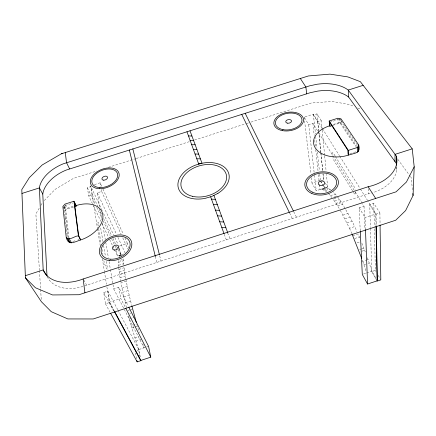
<?xml version="1.0" encoding="UTF-8"?>
<svg xmlns="http://www.w3.org/2000/svg" width="436" height="436" viewBox="0 0 436 436"><rect width="100%" height="100%" fill="white"/><g stroke="black" fill="none" stroke-linecap="round" stroke-linejoin="round"><path stroke-width="0.33" stroke-dasharray="2.18 1.64" d="M396.76 169.571L396.804 166.296M123.786 264.886L123.622 257.387M118.679 266.538L118.548 260.804L123.557 259.186M119.033 257.185L119.393 255.927L120.543 254.929L124.135 253.774M68.081 237.658L65.057 210.604L67.16 208.239L73.531 206.206M39.224 208.212L35.877 213.874L39.404 269.971M40.897 205.378L42.57 202.549M44.309 200.533L55.05 189.415L73.412 178.4L96.748 171.005M363.531 274.031L366.011 273.214M366.632 273.012L371.941 271.263L376.077 278.55M376.818 280.522L371.734 271.557L375.352 270.369L374.35 227.047M139.934 356.659L138.594 349.628L146 347.187M146.643 346.98L148.567 346.348M137.029 350.375L138.899 349.759L140.239 356.784M129.334 318.727L134.174 317.141M359.738 249.447L361.504 248.869M362.087 248.673L363.853 248.095L365.799 253.398M138.594 349.628L131.258 325.725L136.724 323.937M361.717 251.25L364.66 250.286M131.934 328.003L134.364 327.207M134.969 327.005L137.405 326.21M362.321 260.118L362.779 261.366L365.728 260.396M366.316 260.199L368.088 259.622L371.941 271.263M134.811 337.72L139.079 336.32M363.886 264.712L365.657 264.129M368.017 263.355L369.194 262.968M135.896 341.143L141.384 339.339M126.418 307.625L122.799 292.273L128.14 290.54L125.851 279.193M346.92 222.981L352.114 221.292M365.482 229.707L365.019 217.488L376.023 213.902L367.69 200.647M376.017 225.755L375.783 214.283L379.903 212.942L373.805 203.35L369.75 204.669L370.431 227.641M123.857 296.911L129.22 295.167M106.896 286.866L109.376 302.252L120.799 298.535L125.432 307.598M117.725 309.713L107.932 291.183L103.719 292.551L105.468 303.832L109.752 302.437L114.259 310.835M340.347 210.386L349.492 228.268L354.713 226.567L356.904 231.489M125.181 302.72L130.577 300.965L128.14 290.54M352.751 235.663L358.005 233.952L359.809 238.111M127.797 310.492L130.206 309.702M130.811 309.505L132.62 308.917M354.681 238.514L359.357 236.988M129.835 313.37L131.04 312.977M357.073 242.83L360.594 241.68M330.33 195.693L335.262 194.102M118.619 265.306L123.704 263.66M334.477 196.805L336.963 196.004L333.213 191.802M118.941 269.415L124.086 267.753M334.526 201.181L339.54 199.557M119.257 272.08L124.434 270.402M341.066 201.666L337.949 197.361L332.962 198.98L336.025 203.296L341.066 201.666L350.043 217.079L354.713 226.567M47.241 276.609A36.918 25.081 -27.6 0 0 86.644 285.16L368.371 193.867A38.744 25.817 -4.2 0 0 372.284 192.843M120.701 281.552L119.562 274.636L124.767 272.947L123.944 266.658M337.611 205.901L342.68 204.255M120.058 277.65L125.29 275.955M126.195 281.138L120.919 282.85L122.799 292.273M360.234 230.922L359.144 207.803L364.022 206.223L362.605 203.917M110.433 269.622L113.742 288.981L118.794 287.34L128.211 306.007M342.914 215.128L348.053 213.46M121.982 288.191L127.296 286.463M344.871 218.763L350.043 217.079M330.908 189.916L327.038 187.829L324.684 187.992L316.225 190.723L311.991 183.033L320.34 180.346M321.098 180.88L323.599 180.073L322.989 173.997M119.502 246.057L127.476 243.49L128.429 248.139M111.632 238.754L116.014 247.975L118.592 247.147M322.477 184.619L324.482 188.156L327.649 187.137L326.422 174.269M321.643 189.398L326.351 187.878M319.523 184.766L320.029 189.496L322.308 189.36L327.038 187.829M112.842 246.275L117.502 256.014L120.767 254.962L119.36 247.604M119.726 255.638L122.756 254.662M119.393 255.927L122.44 254.946M323.725 190.014L328.499 188.472M322.308 189.36L325.082 190.636L329.894 189.082M118.461 262.336L123.502 260.706M72.79 241.495L75.363 240.672M77.93 239.844L79.216 239.435M349.945 153.679L356.152 151.684M322.046 128.01L313.348 114.178L304.132 117.104L308.688 124.62L312.901 123.279L318.58 132.495M321.327 120.772L316.945 113.883L313.489 114.979L317.828 121.884L321.327 120.772L322.166 129.574M99.702 206.86L97.31 192.837L101.648 191.453L101.294 189.464M88.655 195.769L92.274 194.614L90.971 186.581L87.402 187.714L88.655 195.769L92.443 203.677M65.095 205.52L73.123 202.963M329.66 122.282L338.554 119.448M68.948 237.773L65.743 209.487L73.722 206.942M333.273 124.445L338.211 122.876L341.344 123.546L356.659 146.343M333.153 125.268L340.096 123.056L355.711 146.365M108.411 167.31L135.634 158.682M136.283 158.475L189.431 141.635M194.62 139.989L246.471 123.557M247.119 123.35L248.416 122.941M251.005 122.118L311.288 103.016L332.085 101.452L349.372 104.509L354.179 106.493M94.399 184.63L100.106 182.82L101.779 186.532M226.987 233.827L228.17 233.903L229.952 238.721M357.787 107.986L360.79 109.223M325.082 190.636L326.569 191.9M328.324 193.382L331.992 197.612M397.937 159.462L409.987 175.937M410.385 176.487L411.192 177.588L412.57 190.87M357.422 145.134L339.824 119.044L340.096 123.056M322.406 128.587L339.431 155.679M339.797 156.257L360.082 188.537M360.447 189.115L367.33 200.07M369.75 204.669L375.783 214.283M335.093 155.925L333.671 153.625A4.965 1.188 72.7 0 0 332.543 156.622M335.448 156.502L353.623 185.807A5.254 1.335 71.8 0 1 355.155 189.279M318.934 133.073L354.795 191.246M355.149 191.824L362.251 203.34M336.025 203.296L339.666 209.264M359.144 207.803L365.019 217.488M325.289 183.016L327.649 187.137M375.352 270.369L375.99 271.486M378.235 275.399L380.481 279.312M320.678 180.935L324.684 187.992M320.471 181.082L322.144 184.03M83.794 280.097L86.644 285.16M105.468 303.832L109.997 312.127M103.719 292.551L113.665 311.037M109.376 302.252L113.845 310.574M64.027 206.691L65.585 209.651M118.042 310.312L138.899 349.759M63.176 207.056L65.057 210.604M64.697 205.945L66.25 208.904M64.174 206.506L65.743 209.487M65.302 204.686L67.16 208.239M113.742 288.981L144.082 347.824L142.921 344.184M293.739 211.711L296.436 217.177M289.613 213.008L292.289 218.523M93.609 206.114L100.89 221.325M102.057 223.761L108.471 237.146M109.638 239.582L112.548 245.67M87.402 187.714L95.577 204.936M96.743 207.394L102.002 218.463M103.169 220.921L110.172 235.68M92.274 194.614L97.795 206.315M98.961 208.779L101.866 214.937M103.61 218.632L111.463 235.255M112.913 238.334L116.112 245.108M116.407 245.724L117.856 248.803M118.151 249.419L120.767 254.962M102.22 210.599L90.595 185.84L93.511 203.906M103.588 213.58L113.692 235.157M114.908 237.702L118.025 244.405M97.31 192.837L116.466 234.236M117.9 237.32L125.334 253.387M101.648 191.453L121.083 234.17M122.772 237.882L127.841 249.027M102.896 189.011L123.29 234.203M124.963 237.92L127.476 243.49M349.492 228.268L351.667 233.2M361.907 243.288L363.853 248.095M367.401 257.752L368.088 259.622M224.251 234.252L226.306 239.904M362.779 261.366L366.213 271.737M136.893 324.504L139.329 332.684M128.511 315.751L131.258 325.725M130.577 300.965L131.677 305.244M159.685 255.779L161.009 261.06M155.336 256.477L156.791 262.428M119.399 248.923L120.543 254.929M116.014 247.975L116.385 249.986M116.51 250.656L117.502 256.014M135.514 352.909L136.582 358.67M100.106 182.82L100.814 186.804M118.794 287.34L120.799 298.535M124.767 272.947L125.742 278.544M100.503 211.531L101.871 219.542M102.444 222.883L105.294 239.577M105.752 242.247L108.379 257.6M109.06 261.605L110.319 268.952M102.945 241.484L101.07 230.213A5.074 0.736 71.7 0 0 100.187 226.813M103.61 245.463L105.49 256.733M106.264 261.371L107.256 267.339A5.374 0.828 72.2 0 1 106.188 267.857A5.374 0.828 72.2 0 1 103.844 260.614M98.214 226.099L97.778 223.445A5.074 0.736 71.7 0 1 99.315 224.426M98.645 228.753L101.027 243.353M102.002 249.327L102.76 253.975M107.932 291.183L109.752 302.437M93.62 204.571L97.397 227.99M97.506 228.66L100.313 246.051M102.362 258.766L104.302 270.81M104.411 271.475L106.46 284.19M304.132 117.104L310.868 173.615M311.353 177.654L311.991 183.033M118.745 267.769L119.562 274.636M308.688 124.62L314.149 172.509M314.454 175.212L316.225 190.723M63.934 206.588L67.297 236.961M312.901 123.279L314.209 135.443M314.721 140.169L315.375 146.251M315.74 149.63L318.138 171.926M318.433 174.629L319.087 180.711M313.348 114.178L315.484 133.868M315.702 136.457L316.983 148.033M317.348 151.99L319.403 170.966M319.702 174.269L320.4 180.411M316.945 113.883L318.64 130.767M318.711 131.443L320.814 152.382M320.885 153.058L322.716 171.294M317.828 121.884L318.711 130.675M318.776 131.35L320.88 152.317M320.951 152.992L322.782 171.25M323.054 173.959L323.735 180.717M324.28 186.128L324.482 188.156M322.231 130.25L324.618 155.309M324.684 155.984L326.101 170.885M337.878 118.227L338.211 122.876M339.006 118.238L339.333 122.887M340.004 118.445L340.325 123.099M341.121 120.222L341.344 123.546M39.442 270.647L40.592 288.894M40.63 289.569L41.267 299.706M364.022 206.223L364.921 229.162M368.207 188.695L368.371 193.867M370.453 228.317L371.734 271.557M373.805 203.35L374.333 226.366M376.023 213.902L376.252 225.39M379.903 212.942L380.061 224.436M355.781 191.835A5.254 1.335 71.8 0 1 354.032 193.262L334.27 161.026A4.965 1.188 72.7 0 1 332.891 157.854M396.798 166.438A38.744 25.817 -4.2 0 1 388.176 184.439L384.933 186.924A38.744 25.817 -4.2 0 1 373.554 192.44"/><path stroke-width="0.65" d="M394.983 161.56L395.054 154.349L412.222 148.856L414.2 166.792L413.05 195.519L405.616 210.577L395.692 220.251L93.211 318.967L67.831 318.939L51.241 311.68L41.398 301.734L25.419 277.803L21.8 189.606L29.343 177.648L42.167 164.982L62.217 153.303M396.656 165.2A38.744 25.817 -4.2 0 0 396.28 163.364L396.368 156.153L348.25 90.061L346.021 88.557A34.717 20.841 -7.9 0 0 321.256 83.783L317.288 84.208L309.538 85.859L63.155 163.854A31.648 19.151 -23.9 0 0 39.829 185.709L39.382 187.921L43.18 269.939L46.657 275.498M358.637 150.889L358.697 144.97L341.034 118.892L337.878 118.227L329.185 120.995L329.572 125.628L329.992 126.276L331.889 125.672M47.006 276.053L42.772 194.08L43.208 191.873A31.338 19.195 -24 0 1 66.223 170.062L310.269 92.694L317.948 91.059L321.877 90.644A34.379 20.895 -7.8 0 1 346.418 95.517L348.626 97.037L396.28 163.364M414.2 166.792L406.439 181.997L396.052 191.84L78.981 294.731L52.527 294.949L35.425 287.755L25.419 277.803M329.671 125.775A25.648 16.361 -6.2 0 0 315.353 148.033A25.648 16.361 -6.2 0 0 348.598 155.074C355.351 152.845 360.954 153.401 358.697 144.97M329.185 120.995L348.32 150.382L357.204 147.531L358.517 146.027M217.924 193.377L211.749 196.451L204.98 198.402A26.22 17.445 -16 0 1 178.346 187.992A26.22 17.445 -16 0 1 195.573 165.091L202.01 163.249A26.22 17.445 -16 0 1 227.859 171.326A26.22 17.445 -16 0 1 217.913 193.371M360.267 231.603L362.289 274.44L367.559 284.021L377.347 280.789L376.279 226.742M128.822 307.211L148.567 346.348L150.78 357.149L140.665 360.49L114.483 311.762M110.646 313.31L137.177 361.869L140.975 360.616L114.581 311.435M25.332 275.688L43.18 269.939A37.333 25.092 -27.3 0 0 83.162 278.969L368.148 186.755A39.169 25.811 -4.4 0 0 384.895 179.752L388.176 177.256A39.169 25.811 -4.4 0 0 396.368 156.153M66.256 237.587C69.722 241.01 74.621 235.838 78.426 235.8L73.973 201.236L64.991 204.097L62.866 206.462L66.256 237.587C68.452 246.275 74.507 241.789 80.622 239.953A26.062 16.851 -25.5 0 0 102.841 214.932A26.062 16.851 -25.5 0 0 76.104 205.574M67.128 238.323L69.58 242.525M74.954 206.55L76.18 206.157L76.082 205.394L73.973 201.236M21.958 193.442L39.382 187.921L42.772 194.08M363.172 85.331L348.25 90.061L348.626 97.037M61.367 153.799L308.394 75.962L329.965 74.131L347.884 76.921L360.354 81.679L412.222 148.856M188.494 135.95L191.927 136.016M190.107 140.392L193.573 140.463M191.677 144.692L195.17 144.774M193.344 149.281L196.87 149.374M195.061 154.006L198.62 154.104M196.789 158.759L200.386 158.862M198.467 163.364L201.263 163.456M211.482 199.148L215.373 199.345M213.417 204.468L217.346 204.675M215.488 210.152L219.455 210.375M217.553 215.842L221.57 216.076M219.7 221.75L223.761 222M221.788 227.488L225.892 227.75M300.35 78.502L305.898 87.053L306.661 93.876M368.148 186.755L375.685 198.451M67.962 238.65L70.234 242.787M69.226 238.748L71.493 242.885M78.426 235.8L80.622 239.953L78.605 235.435L74.36 202.571L76.18 206.157M125.742 308.203L150.78 357.149M245.19 113.316L293.439 211.106M69.564 168.852L66.528 162.639L65.275 152.567M241.74 114.406L289.313 212.397M351.939 233.816L361.64 258.248M189.987 130.773L202.01 163.249M213.907 195.377L227.712 232.671M186.957 131.732L198.762 164.176M210.621 196.778L224.022 233.625M136.37 322.662L131.836 305.859M132.822 148.85L159.353 254.46M129.329 149.957L155.336 256.477M136.942 360.588L137.177 361.869M83.162 278.969L84.922 292.801M412.843 193.524L413.05 195.519M329.992 126.276L329.66 122.282L347.841 150.229L348.081 154.279L348.598 155.074L348.32 150.382M357.204 147.531L357.422 152.24M358.103 146.747L358.31 151.456M365.482 229.707L367.559 284.021M376.028 226.431L377.135 281.084L380.802 279.874L380.067 225.112M311.184 193.164A16.862 11.549 -6.7 0 0 338.232 184.09A16.862 11.549 -6.7 0 0 315.419 173.043A16.862 11.549 -6.7 0 0 311.184 193.164M282.348 130.62A14.971 9.243 -9.7 0 0 303.5 119.219A14.971 9.243 -9.7 0 0 280.272 114.733A14.971 9.243 -9.7 0 0 282.348 130.62M312.241 192.091A15.086 10.333 -6.7 0 0 336.461 184.003A15.086 10.333 -6.7 0 0 316.073 174.089A15.086 10.333 -6.7 0 0 312.241 192.091M319.463 185.115A3.275 2.24 -6.7 0 0 324.744 183.403A3.275 2.24 -6.7 0 0 320.362 181.213A3.275 2.24 -6.7 0 0 319.463 185.115M287.373 123.148A2.91 1.793 -9.7 0 0 291.515 120.963A2.91 1.793 -9.7 0 0 287.035 120.053A2.91 1.793 -9.7 0 0 287.373 123.148M282.98 129.628A13.396 8.273 -9.7 0 0 301.93 119.448A13.396 8.273 -9.7 0 0 281.166 115.409A13.396 8.273 -9.7 0 0 282.98 129.628M114.401 250.041A3.308 2.289 -24.8 0 0 118.712 246.542A3.308 2.289 -24.8 0 0 113.649 246.089A3.308 2.289 -24.8 0 0 114.401 250.041M99.326 188.701A15.135 9.401 -22.1 0 0 119.083 173.599A15.135 9.401 -22.1 0 0 95.86 172.634A15.135 9.401 -22.1 0 0 99.326 188.701M110.319 259.191A15.249 10.54 -24.8 0 0 129.966 242.912A15.249 10.54 -24.8 0 0 106.531 241.075A15.249 10.54 -24.8 0 0 110.319 259.191M109.73 260.586A17.042 11.783 -24.8 0 0 131.661 242.367A17.042 11.783 -24.8 0 0 105.441 240.361A17.042 11.783 -24.8 0 0 109.73 260.586M99.871 187.573A13.543 8.409 -22.1 0 0 117.573 174.078A13.543 8.409 -22.1 0 0 96.814 173.185A13.543 8.409 -22.1 0 0 99.871 187.573M103.654 180.172A2.938 1.826 -22.1 0 0 107.529 177.267A2.938 1.826 -22.1 0 0 103.043 177.032A2.938 1.826 -22.1 0 0 103.654 180.172M192.489 196.314A23.364 15.549 -16 0 0 226.616 177.092A23.364 15.549 -16 0 0 192.162 168.841A23.364 15.549 -16 0 0 192.489 196.314"/></g></svg>
